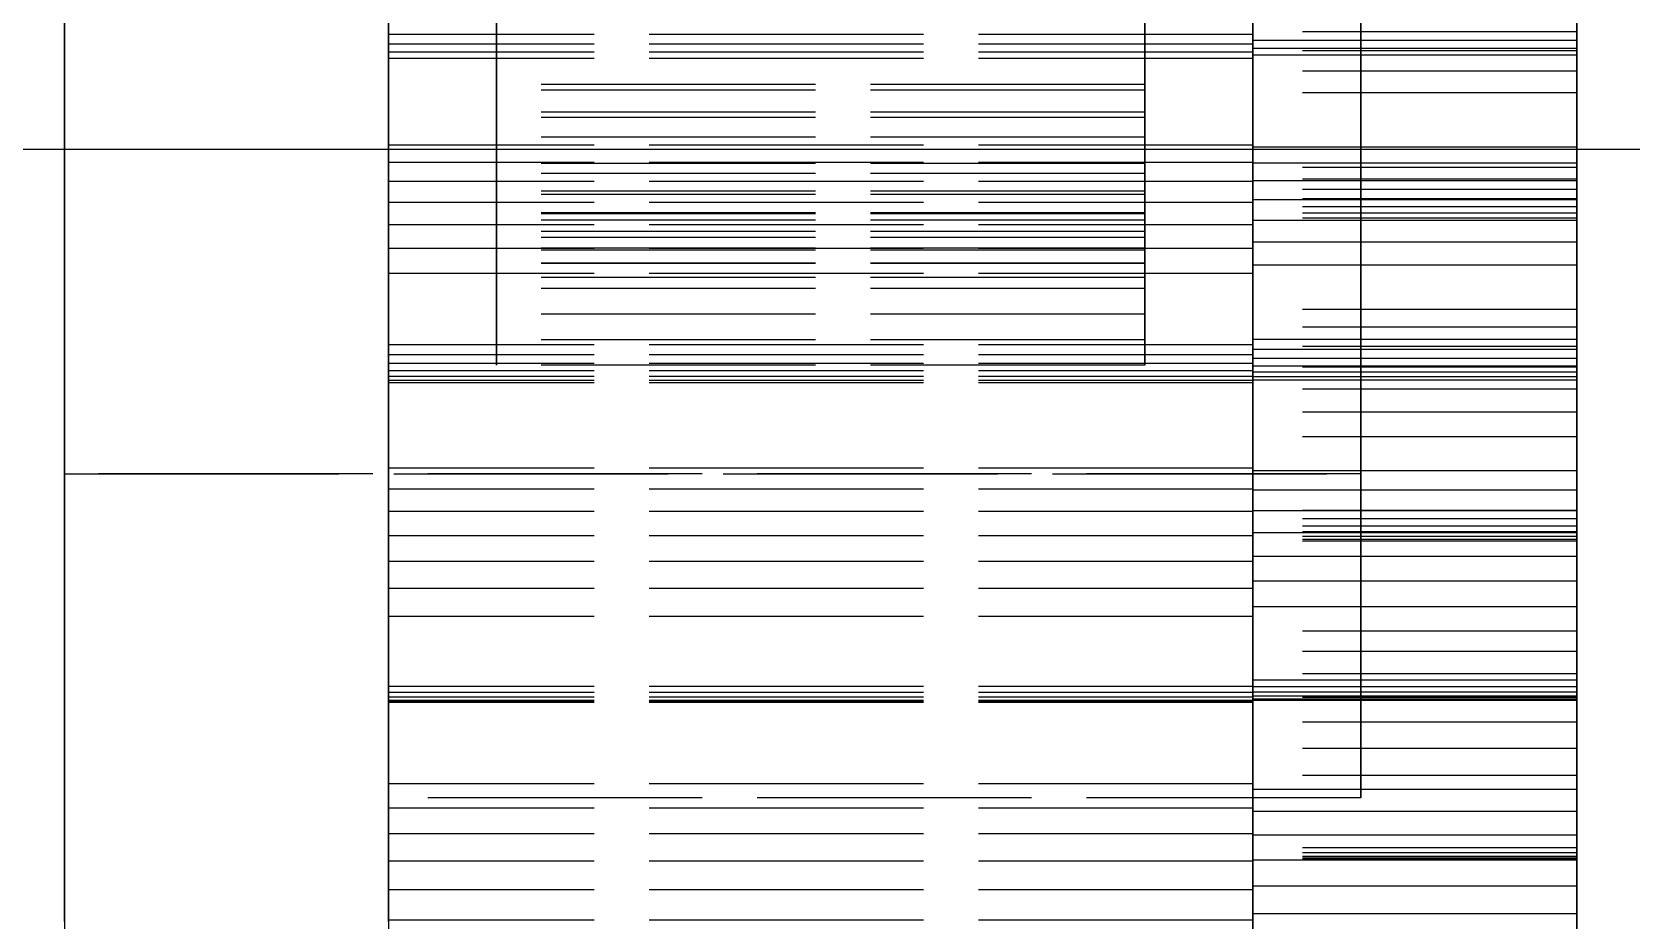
# Model space of a CAD drawing. Header units: millimetres. Extents: x -13 to 234, y -140 to 87.
# Drawn here: x 95.1 to 102.5, y -58.96 to -54.86 of the extents above; entities that cross this region are included whole.
import ezdxf

# ---------------------------------------------------------------- set-up
doc = ezdxf.new("R2010")
doc.units = ezdxf.units.MM
doc.linetypes.add('DASHED', pattern=[1.524, 1.27, -0.254])
doc.layers.add('HIDDEN', color=8, linetype='DASHED')
doc.layers.add('VISIBLE', color=7, linetype='CONTINUOUS')

msp = doc.modelspace()

# ---------------------------------------------------------------- linework, layer by layer
at = {"layer": 'HIDDEN'}
for points in [[(95.25, -48.34643), (95.25, -48.95357), (95.25, -49.56071), (95.25, -50.16786), (95.25, -50.775), (95.25, -51.38214), (95.25, -51.98929), (95.25, -52.59643), (95.25, -53.20357), (95.25, -53.81071), (95.25, -54.41786), (95.25, -55.025), (95.25, -55.63214), (95.25, -56.23929), (95.25, -56.84643), (95.25, -57.45357), (95.25, -58.06071), (95.25, -58.66786), (95.25, -59.275)], [(96.75, -48.34643), (96.75, -48.95357), (96.75, -49.56071), (96.75, -50.16786), (96.75, -50.775), (96.75, -51.38214), (96.75, -51.98929), (96.75, -52.59643), (96.75, -53.20357), (96.75, -53.81071), (96.75, -54.41786), (96.75, -55.025), (96.75, -55.63214), (96.75, -56.23929), (96.75, -56.84643), (96.75, -57.45357), (96.75, -58.06071), (96.75, -58.66786), (96.75, -59.275)], [(96.75, -48.34643), (96.75, -48.95357), (96.75, -49.56071), (96.75, -50.16786), (96.75, -50.775), (96.75, -51.38214), (96.75, -51.98929), (96.75, -52.59643), (96.75, -53.20357), (96.75, -53.81071), (96.75, -54.41786), (96.75, -55.025), (96.75, -55.63214), (96.75, -56.23929), (96.75, -56.84643), (96.75, -57.45357), (96.75, -58.06071), (96.75, -58.66786), (96.75, -59.275)], [(100.75, -48.34643), (100.75, -48.95357), (100.75, -49.56071), (100.75, -50.16786), (100.75, -50.775), (100.75, -51.38214), (100.75, -51.98929), (100.75, -52.59643), (100.75, -53.20357), (100.75, -53.81071), (100.75, -54.41786), (100.75, -55.025), (100.75, -55.63214), (100.75, -56.23929), (100.75, -56.84643), (100.75, -57.45357), (100.75, -58.06071), (100.75, -58.66786), (100.75, -59.275)], [(100.75, -48.70357), (100.75, -49.2631), (100.75, -49.82262), (100.75, -50.38214), (100.75, -50.94167), (100.75, -51.50119), (100.75, -52.06071), (100.75, -52.62024), (100.75, -53.17976), (100.75, -53.73929), (100.75, -54.29881), (100.75, -54.85833), (100.75, -55.41786), (100.75, -55.97738), (100.75, -56.5369), (100.75, -57.09643), (100.75, -57.65595), (100.75, -58.21548), (100.75, -58.775), (100.75, -59.33452)], [(102.25, -48.70357), (102.25, -49.2631), (102.25, -49.82262), (102.25, -50.38214), (102.25, -50.94167), (102.25, -51.50119), (102.25, -52.06071), (102.25, -52.62024), (102.25, -53.17976), (102.25, -53.73929), (102.25, -54.29881), (102.25, -54.85833), (102.25, -55.41786), (102.25, -55.97738), (102.25, -56.5369), (102.25, -57.09643), (102.25, -57.65595), (102.25, -58.21548), (102.25, -58.775), (102.25, -59.33452)], [(100.75, -59.05476), (100.75, -58.775), (100.75, -58.49524), (100.75, -58.21548), (100.75, -57.93571), (100.75, -57.65595), (100.75, -57.37619), (100.75, -57.09643), (100.75, -56.81667), (100.75, -56.5369), (100.75, -56.25714), (100.75, -55.97738), (100.75, -55.69762), (100.75, -55.41786), (100.75, -55.1381), (100.75, -54.85833), (100.75, -54.57857), (100.75, -54.29881), (100.75, -54.01905), (100.75, -53.73929), (100.75, -53.45952), (100.75, -53.17976), (100.75, -52.9)], [(102.25, -59.05476), (102.25, -58.775), (102.25, -58.49524), (102.25, -58.21548), (102.25, -57.93571), (102.25, -57.65595), (102.25, -57.37619), (102.25, -57.09643), (102.25, -56.81667), (102.25, -56.5369), (102.25, -56.25714), (102.25, -55.97738), (102.25, -55.69762), (102.25, -55.41786), (102.25, -55.1381), (102.25, -54.85833), (102.25, -54.57857), (102.25, -54.29881), (102.25, -54.01905), (102.25, -53.73929), (102.25, -53.45952), (102.25, -53.17976), (102.25, -52.9)], [(95.25, -54.74127), (95.25, -54.86825), (95.25, -54.99524), (95.25, -55.12222), (95.25, -55.24921), (95.25, -55.37619), (95.25, -55.50317), (95.25, -55.63016), (95.25, -55.75714), (95.25, -55.88413), (95.25, -56.01111), (95.25, -56.1381), (95.25, -56.26508), (95.25, -56.39206), (95.25, -56.51905), (95.25, -56.64603), (95.25, -56.77302), (95.25, -56.9)], [(95.25, -54.74127), (95.25, -54.86825), (95.25, -54.99524), (95.25, -55.12222), (95.25, -55.24921), (95.25, -55.37619), (95.25, -55.50317), (95.25, -55.63016), (95.25, -55.75714), (95.25, -55.88413), (95.25, -56.01111), (95.25, -56.1381), (95.25, -56.26508), (95.25, -56.39206), (95.25, -56.51905), (95.25, -56.64603), (95.25, -56.77302), (95.25, -56.9)], [(96.75, -54.73333), (96.75, -54.90794), (96.75, -55.08254), (96.75, -55.25714), (96.75, -55.43175), (96.75, -55.60635), (96.75, -55.78095), (96.75, -55.95556), (96.75, -56.13016), (96.75, -56.30476), (96.75, -56.47937), (96.75, -56.65397), (96.75, -56.82857), (96.75, -57.00317), (96.75, -57.17778), (96.75, -57.35238), (96.75, -57.52698), (96.75, -57.70159), (96.75, -57.87619), (96.75, -58.05079), (96.75, -58.2254), (96.75, -58.4)], [(101.25, -54.73333), (101.25, -54.90794), (101.25, -55.08254), (101.25, -55.25714), (101.25, -55.43175), (101.25, -55.60635), (101.25, -55.78095), (101.25, -55.95556), (101.25, -56.13016), (101.25, -56.30476), (101.25, -56.47937), (101.25, -56.65397), (101.25, -56.82857), (101.25, -57.00317), (101.25, -57.17778), (101.25, -57.35238), (101.25, -57.52698), (101.25, -57.70159), (101.25, -57.87619), (101.25, -58.05079), (101.25, -58.2254), (101.25, -58.4)], [(101.25, -54.74127), (101.25, -54.86825), (101.25, -54.99524), (101.25, -55.12222), (101.25, -55.24921), (101.25, -55.37619), (101.25, -55.50317), (101.25, -55.63016), (101.25, -55.75714), (101.25, -55.88413), (101.25, -56.01111), (101.25, -56.1381), (101.25, -56.26508), (101.25, -56.39206), (101.25, -56.51905), (101.25, -56.64603), (101.25, -56.77302), (101.25, -56.9)], [(101.25, -54.74127), (101.25, -54.86825), (101.25, -54.99524), (101.25, -55.12222), (101.25, -55.24921), (101.25, -55.37619), (101.25, -55.50317), (101.25, -55.63016), (101.25, -55.75714), (101.25, -55.88413), (101.25, -56.01111), (101.25, -56.1381), (101.25, -56.26508), (101.25, -56.39206), (101.25, -56.51905), (101.25, -56.64603), (101.25, -56.77302), (101.25, -56.9)], [(95.25, -56.9), (95.25, -56.83651), (95.25, -56.77302), (95.25, -56.70952), (95.25, -56.64603), (95.25, -56.58254), (95.25, -56.51905), (95.25, -56.45556), (95.25, -56.39206), (95.25, -56.32857), (95.25, -56.26508), (95.25, -56.20159), (95.25, -56.1381), (95.25, -56.0746), (95.25, -56.01111), (95.25, -55.94762), (95.25, -55.88413), (95.25, -55.82063), (95.25, -55.75714), (95.25, -55.69365), (95.25, -55.63016), (95.25, -55.56667), (95.25, -55.50317), (95.25, -55.43968), (95.25, -55.37619), (95.25, -55.3127), (95.25, -55.24921), (95.25, -55.18571), (95.25, -55.12222), (95.25, -55.05873), (95.25, -54.99524), (95.25, -54.93175), (95.25, -54.86825), (95.25, -54.80476)], [(95.25, -56.9), (95.25, -56.83651), (95.25, -56.77302), (95.25, -56.70952), (95.25, -56.64603), (95.25, -56.58254), (95.25, -56.51905), (95.25, -56.45556), (95.25, -56.39206), (95.25, -56.32857), (95.25, -56.26508), (95.25, -56.20159), (95.25, -56.1381), (95.25, -56.0746), (95.25, -56.01111), (95.25, -55.94762), (95.25, -55.88413), (95.25, -55.82063), (95.25, -55.75714), (95.25, -55.69365), (95.25, -55.63016), (95.25, -55.56667), (95.25, -55.50317), (95.25, -55.43968), (95.25, -55.37619), (95.25, -55.3127), (95.25, -55.24921), (95.25, -55.18571), (95.25, -55.12222), (95.25, -55.05873), (95.25, -54.99524), (95.25, -54.93175), (95.25, -54.86825), (95.25, -54.80476)], [(96.75, -54.81656), (96.75, -54.86827)], [(96.75, -54.86827), (96.75, -54.81656)], [(96.75, -58.4), (96.75, -58.3127), (96.75, -58.2254), (96.75, -58.1381), (96.75, -58.05079), (96.75, -57.96349), (96.75, -57.87619), (96.75, -57.78889), (96.75, -57.70159), (96.75, -57.61429), (96.75, -57.52698), (96.75, -57.43968), (96.75, -57.35238), (96.75, -57.26508), (96.75, -57.17778), (96.75, -57.09048), (96.75, -57.00317), (96.75, -56.91587), (96.75, -56.82857), (96.75, -56.74127), (96.75, -56.65397), (96.75, -56.56667), (96.75, -56.47937), (96.75, -56.39206), (96.75, -56.30476), (96.75, -56.21746), (96.75, -56.13016), (96.75, -56.04286), (96.75, -55.95556), (96.75, -55.86825), (96.75, -55.78095), (96.75, -55.69365), (96.75, -55.60635), (96.75, -55.51905), (96.75, -55.43175), (96.75, -55.34444), (96.75, -55.25714), (96.75, -55.16984), (96.75, -55.08254), (96.75, -54.99524), (96.75, -54.90794), (96.75, -54.82063)], [(97.25, -55.1252), (97.25, -54.77467)], [(97.25, -54.77467), (97.25, -55.1252)], [(100.25, -55.1252), (100.25, -54.77467)], [(100.25, -54.77467), (100.25, -55.1252)], [(100.75, -54.81656), (100.75, -54.86827)], [(100.75, -54.86827), (100.75, -54.81656)], [(101.25, -56.9), (101.25, -56.83651), (101.25, -56.77302), (101.25, -56.70952), (101.25, -56.64603), (101.25, -56.58254), (101.25, -56.51905), (101.25, -56.45556), (101.25, -56.39206), (101.25, -56.32857), (101.25, -56.26508), (101.25, -56.20159), (101.25, -56.1381), (101.25, -56.0746), (101.25, -56.01111), (101.25, -55.94762), (101.25, -55.88413), (101.25, -55.82063), (101.25, -55.75714), (101.25, -55.69365), (101.25, -55.63016), (101.25, -55.56667), (101.25, -55.50317), (101.25, -55.43968), (101.25, -55.37619), (101.25, -55.3127), (101.25, -55.24921), (101.25, -55.18571), (101.25, -55.12222), (101.25, -55.05873), (101.25, -54.99524), (101.25, -54.93175), (101.25, -54.86825), (101.25, -54.80476)], [(101.25, -56.9), (101.25, -56.83651), (101.25, -56.77302), (101.25, -56.70952), (101.25, -56.64603), (101.25, -56.58254), (101.25, -56.51905), (101.25, -56.45556), (101.25, -56.39206), (101.25, -56.32857), (101.25, -56.26508), (101.25, -56.20159), (101.25, -56.1381), (101.25, -56.0746), (101.25, -56.01111), (101.25, -55.94762), (101.25, -55.88413), (101.25, -55.82063), (101.25, -55.75714), (101.25, -55.69365), (101.25, -55.63016), (101.25, -55.56667), (101.25, -55.50317), (101.25, -55.43968), (101.25, -55.37619), (101.25, -55.3127), (101.25, -55.24921), (101.25, -55.18571), (101.25, -55.12222), (101.25, -55.05873), (101.25, -54.99524), (101.25, -54.93175), (101.25, -54.86825), (101.25, -54.80476)], [(101.25, -58.4), (101.25, -58.3127), (101.25, -58.2254), (101.25, -58.1381), (101.25, -58.05079), (101.25, -57.96349), (101.25, -57.87619), (101.25, -57.78889), (101.25, -57.70159), (101.25, -57.61429), (101.25, -57.52698), (101.25, -57.43968), (101.25, -57.35238), (101.25, -57.26508), (101.25, -57.17778), (101.25, -57.09048), (101.25, -57.00317), (101.25, -56.91587), (101.25, -56.82857), (101.25, -56.74127), (101.25, -56.65397), (101.25, -56.56667), (101.25, -56.47937), (101.25, -56.39206), (101.25, -56.30476), (101.25, -56.21746), (101.25, -56.13016), (101.25, -56.04286), (101.25, -55.95556), (101.25, -55.86825), (101.25, -55.78095), (101.25, -55.69365), (101.25, -55.60635), (101.25, -55.51905), (101.25, -55.43175), (101.25, -55.34444), (101.25, -55.25714), (101.25, -55.16984), (101.25, -55.08254), (101.25, -54.99524), (101.25, -54.90794), (101.25, -54.82063)], [(95.25, -54.84444), (95.25, -54.92381), (95.25, -55.00317), (95.25, -55.08254), (95.25, -55.1619), (95.25, -55.24127), (95.25, -55.32063), (95.25, -55.4)], [(95.25, -55.4), (95.25, -55.36032), (95.25, -55.32063), (95.25, -55.28095), (95.25, -55.24127), (95.25, -55.20159), (95.25, -55.1619), (95.25, -55.12222), (95.25, -55.08254), (95.25, -55.04286), (95.25, -55.00317), (95.25, -54.96349), (95.25, -54.92381), (95.25, -54.88413), (95.25, -54.84444)], [(96.75, -54.86827), (96.75, -54.91294)], [(96.75, -54.91294), (96.75, -54.86827)], [(100.75, -54.86827), (96.75, -54.86827)], [(100.75, -54.86827), (96.75, -54.86827)], [(100.75, -54.96341), (100.75, -54.94613), (100.75, -54.92884), (100.75, -54.91155), (100.75, -54.89426), (100.75, -54.87698), (100.75, -54.85969), (100.75, -54.8424)], [(100.75, -54.85657), (100.75, -54.94431)], [(102.25, -54.85657), (100.75, -54.85657)], [(100.75, -54.86827), (100.75, -54.91294)], [(100.75, -54.91294), (100.75, -54.86827)], [(101.25, -54.84444), (101.25, -54.92381), (101.25, -55.00317), (101.25, -55.08254), (101.25, -55.1619), (101.25, -55.24127), (101.25, -55.32063), (101.25, -55.4)], [(101.25, -55.4), (101.25, -55.36032), (101.25, -55.32063), (101.25, -55.28095), (101.25, -55.24127), (101.25, -55.20159), (101.25, -55.1619), (101.25, -55.12222), (101.25, -55.08254), (101.25, -55.04286), (101.25, -55.00317), (101.25, -54.96349), (101.25, -54.92381), (101.25, -54.88413), (101.25, -54.84444)], [(102.25, -54.85657), (102.25, -54.94431)], [(96.75, -54.91294), (96.75, -54.95009)], [(96.75, -54.95009), (96.75, -54.91294)], [(100.75, -54.91294), (96.75, -54.91294)], [(100.75, -54.91294), (96.75, -54.91294)], [(96.75, -54.95009), (96.75, -54.97899)], [(96.75, -54.97899), (96.75, -54.95009)], [(100.75, -54.95009), (96.75, -54.95009)], [(100.75, -54.95009), (96.75, -54.95009)], [(96.75, -54.97899), (96.75, -55.37982)], [(96.75, -55.37982), (96.75, -54.97899)], [(100.75, -54.97899), (96.75, -54.97899)], [(100.75, -54.97899), (96.75, -54.97899)], [(100.75, -54.91294), (100.75, -54.95009)], [(100.75, -54.95009), (100.75, -54.91294)], [(100.75, -54.94431), (100.75, -55.03798)], [(102.25, -54.94431), (100.75, -54.94431)], [(100.75, -54.95009), (100.75, -54.97899)], [(100.75, -54.97899), (100.75, -54.95009)], [(100.75, -55.38875), (100.75, -54.96341)], [(100.75, -54.97899), (100.75, -55.37982)], [(100.75, -55.37982), (100.75, -54.97899)], [(102.25, -54.94431), (102.25, -55.03798)], [(100.75, -55.03798), (100.75, -55.13729)], [(102.25, -55.03798), (100.75, -55.03798)], [(102.25, -55.03798), (102.25, -55.13729)], [(97.25, -55.10014), (97.25, -55.51152)], [(97.25, -55.25259), (97.25, -55.10014)], [(97.25, -55.10014), (97.25, -55.25259)], [(97.25, -55.51152), (97.25, -55.10014)], [(100.25, -55.10014), (97.25, -55.10014)], [(100.25, -55.10014), (97.25, -55.10014)], [(97.25, -55.22818), (97.25, -55.1252)], [(97.25, -55.1252), (97.25, -55.22818)], [(100.25, -55.1252), (97.25, -55.1252)], [(100.25, -55.1252), (97.25, -55.1252)], [(100.25, -55.10014), (100.25, -55.51152)], [(100.25, -55.25259), (100.25, -55.10014)], [(100.25, -55.10014), (100.25, -55.25259)], [(100.25, -55.51152), (100.25, -55.10014)], [(100.25, -55.22818), (100.25, -55.1252)], [(100.25, -55.1252), (100.25, -55.22818)], [(100.75, -55.13729), (100.75, -55.48276)], [(102.25, -55.13729), (100.75, -55.13729)], [(102.25, -55.13729), (102.25, -55.48276)], [(97.25, -55.34273), (97.25, -55.22818)], [(97.25, -55.22818), (97.25, -55.34273)], [(100.25, -55.22818), (97.25, -55.22818)], [(100.25, -55.22818), (97.25, -55.22818)], [(97.25, -55.69248), (97.25, -55.25259)], [(97.25, -55.25259), (97.25, -55.69248)], [(100.25, -55.25259), (97.25, -55.25259)], [(100.25, -55.25259), (97.25, -55.25259)], [(100.25, -55.34273), (100.25, -55.22818)], [(100.25, -55.22818), (100.25, -55.34273)], [(100.25, -55.69248), (100.25, -55.25259)], [(100.25, -55.25259), (100.25, -55.69248)], [(97.25, -55.46506), (97.25, -55.34273)], [(97.25, -55.34273), (97.25, -55.46506)], [(100.25, -55.34273), (97.25, -55.34273)], [(100.25, -55.34273), (97.25, -55.34273)], [(100.25, -55.46506), (100.25, -55.34273)], [(100.25, -55.34273), (100.25, -55.46506)], [(102.25, -55.4), (95.25, -55.4)], [(101.25, -55.4), (95.25, -55.4)], [(96.75, -55.37982), (96.75, -55.46033)], [(96.75, -55.46033), (96.75, -55.37982)], [(100.75, -55.37982), (96.75, -55.37982)], [(100.75, -55.37982), (96.75, -55.37982)], [(100.75, -55.37982), (100.75, -55.46033)], [(100.75, -55.46033), (100.75, -55.37982)], [(100.75, -56.46751), (100.75, -56.45038), (100.75, -56.43326), (100.75, -56.41614), (100.75, -56.39901), (100.75, -56.38189), (100.75, -56.36477), (100.75, -56.34764), (100.75, -56.33052), (100.75, -56.3134), (100.75, -56.29627), (100.75, -56.27915), (100.75, -56.26203), (100.75, -56.2449), (100.75, -56.22778), (100.75, -56.21066), (100.75, -56.19353), (100.75, -56.17641), (100.75, -56.15929), (100.75, -56.14217), (100.75, -56.12504), (100.75, -56.10792), (100.75, -56.0908), (100.75, -56.07367), (100.75, -56.05655), (100.75, -56.03943), (100.75, -56.0223), (100.75, -56.00518), (100.75, -55.98806), (100.75, -55.97093), (100.75, -55.95381), (100.75, -55.93669), (100.75, -55.91956), (100.75, -55.90244), (100.75, -55.88532), (100.75, -55.8682), (100.75, -55.85107), (100.75, -55.83395), (100.75, -55.81683), (100.75, -55.7997), (100.75, -55.78258), (100.75, -55.76546), (100.75, -55.74833), (100.75, -55.73121), (100.75, -55.71409), (100.75, -55.69696), (100.75, -55.67984), (100.75, -55.66272), (100.75, -55.64559), (100.75, -55.62847), (100.75, -55.61135), (100.75, -55.59422), (100.75, -55.5771), (100.75, -55.55998), (100.75, -55.54286), (100.75, -55.52573), (100.75, -55.50861), (100.75, -55.49149), (100.75, -55.47436), (100.75, -55.45724), (100.75, -55.44012), (100.75, -55.42299), (100.75, -55.40587), (100.75, -55.38875)], [(96.75, -55.46033), (96.75, -55.54899)], [(96.75, -55.54899), (96.75, -55.46033)], [(100.75, -55.46033), (96.75, -55.46033)], [(100.75, -55.46033), (96.75, -55.46033)], [(97.25, -55.59369), (97.25, -55.46506)], [(97.25, -55.46506), (97.25, -55.59369)], [(100.25, -55.46506), (97.25, -55.46506)], [(100.25, -55.46506), (97.25, -55.46506)], [(100.25, -55.59369), (100.25, -55.46506)], [(100.25, -55.46506), (100.25, -55.59369)], [(100.75, -55.46033), (100.75, -55.54899)], [(100.75, -55.54899), (100.75, -55.46033)], [(100.75, -55.48276), (100.75, -55.53725)], [(102.25, -55.48276), (100.75, -55.48276)], [(102.25, -55.48276), (102.25, -55.53725)], [(96.75, -55.54899), (96.75, -55.64507)], [(96.75, -55.64507), (96.75, -55.54899)], [(100.75, -55.54899), (96.75, -55.54899)], [(100.75, -55.54899), (96.75, -55.54899)], [(97.25, -55.51152), (97.25, -55.60831)], [(97.25, -55.60831), (97.25, -55.51152)], [(100.25, -55.51152), (97.25, -55.51152)], [(100.25, -55.51152), (97.25, -55.51152)], [(100.25, -55.51152), (100.25, -55.60831)], [(100.25, -55.60831), (100.25, -55.51152)], [(100.75, -55.53725), (100.75, -55.58603)], [(102.25, -55.53725), (100.75, -55.53725)], [(100.75, -55.54899), (100.75, -55.64507)], [(100.75, -55.64507), (100.75, -55.54899)], [(102.25, -55.53725), (102.25, -55.58603)], [(96.75, -55.64507), (96.75, -55.74806)], [(96.75, -55.74806), (96.75, -55.64507)], [(100.75, -55.64507), (96.75, -55.64507)], [(100.75, -55.64507), (96.75, -55.64507)], [(97.25, -55.72763), (97.25, -55.59369)], [(97.25, -55.59369), (97.25, -55.72763)], [(100.25, -55.59369), (97.25, -55.59369)], [(100.25, -55.59369), (97.25, -55.59369)], [(97.25, -55.60831), (97.25, -55.69732)], [(97.25, -55.69732), (97.25, -55.60831)], [(100.25, -55.60831), (97.25, -55.60831)], [(100.25, -55.60831), (97.25, -55.60831)], [(100.25, -55.72763), (100.25, -55.59369)], [(100.25, -55.59369), (100.25, -55.72763)], [(100.25, -55.60831), (100.25, -55.69732)], [(100.25, -55.69732), (100.25, -55.60831)], [(100.75, -55.58603), (100.75, -55.62886)], [(102.25, -55.58603), (100.75, -55.58603)], [(100.75, -55.62886), (100.75, -55.6654)], [(102.25, -55.62886), (100.75, -55.62886)], [(100.75, -55.64507), (100.75, -55.74806)], [(100.75, -55.74806), (100.75, -55.64507)], [(102.25, -55.58603), (102.25, -55.62886)], [(102.25, -55.62886), (102.25, -55.6654)], [(97.25, -55.80782), (97.25, -55.69248)], [(97.25, -55.69248), (97.25, -55.80782)], [(100.25, -55.69248), (97.25, -55.69248)], [(100.25, -55.69248), (97.25, -55.69248)], [(97.25, -55.69732), (97.25, -55.78014)], [(97.25, -55.78014), (97.25, -55.69732)], [(100.25, -55.69732), (97.25, -55.69732)], [(100.25, -55.69732), (97.25, -55.69732)], [(100.25, -55.80782), (100.25, -55.69248)], [(100.25, -55.69248), (100.25, -55.80782)], [(100.25, -55.69732), (100.25, -55.78014)], [(100.25, -55.78014), (100.25, -55.69732)], [(100.75, -55.6654), (100.75, -55.69521)], [(102.25, -55.6654), (100.75, -55.6654)], [(100.75, -55.69521), (100.75, -55.71769)], [(102.25, -55.69521), (100.75, -55.69521)], [(100.75, -55.71769), (100.75, -56.14066)], [(102.25, -55.71769), (100.75, -55.71769)], [(102.25, -55.6654), (102.25, -55.69521)], [(102.25, -55.69521), (102.25, -55.71769)], [(102.25, -55.71769), (102.25, -56.14066)], [(96.75, -55.74806), (96.75, -55.85757)], [(96.75, -55.85757), (96.75, -55.74806)], [(100.75, -55.74806), (96.75, -55.74806)], [(100.75, -55.74806), (96.75, -55.74806)], [(97.25, -55.86611), (97.25, -55.72763)], [(97.25, -55.72763), (97.25, -55.86611)], [(100.25, -55.72763), (97.25, -55.72763)], [(100.25, -55.72763), (97.25, -55.72763)], [(97.25, -55.78014), (97.25, -55.85698)], [(97.25, -55.85698), (97.25, -55.78014)], [(100.25, -55.78014), (97.25, -55.78014)], [(100.25, -55.78014), (97.25, -55.78014)], [(100.25, -55.86611), (100.25, -55.72763)], [(100.25, -55.72763), (100.25, -55.86611)], [(100.25, -55.78014), (100.25, -55.85698)], [(100.25, -55.85698), (100.25, -55.78014)], [(100.75, -55.74806), (100.75, -55.85757)], [(100.75, -55.85757), (100.75, -55.74806)], [(96.75, -55.85757), (96.75, -55.97331)], [(96.75, -55.97331), (96.75, -55.85757)], [(100.75, -55.85757), (96.75, -55.85757)], [(100.75, -55.85757), (96.75, -55.85757)], [(97.25, -55.92534), (97.25, -55.80782)], [(97.25, -55.80782), (97.25, -55.92534)], [(100.25, -55.80782), (97.25, -55.80782)], [(100.25, -55.80782), (97.25, -55.80782)], [(97.25, -55.85698), (97.25, -55.92773)], [(97.25, -55.92773), (97.25, -55.85698)], [(100.25, -55.85698), (97.25, -55.85698)], [(100.25, -55.85698), (97.25, -55.85698)], [(97.25, -55.99214), (97.25, -55.86611)], [(97.25, -55.86611), (97.25, -55.99214)], [(100.25, -55.86611), (97.25, -55.86611)], [(100.25, -55.86611), (97.25, -55.86611)], [(100.25, -55.92534), (100.25, -55.80782)], [(100.25, -55.80782), (100.25, -55.92534)], [(100.25, -55.85698), (100.25, -55.92773)], [(100.25, -55.92773), (100.25, -55.85698)], [(100.25, -55.99214), (100.25, -55.86611)], [(100.25, -55.86611), (100.25, -55.99214)], [(100.75, -55.85757), (100.75, -55.97331)], [(100.75, -55.97331), (100.75, -55.85757)], [(97.25, -56.04379), (97.25, -55.92534)], [(97.25, -55.92534), (97.25, -56.04379)], [(100.25, -55.92534), (97.25, -55.92534)], [(100.25, -55.92534), (97.25, -55.92534)], [(97.25, -55.92773), (97.25, -55.99214)], [(97.25, -55.99214), (97.25, -55.92773)], [(100.25, -55.92773), (97.25, -55.92773)], [(100.25, -55.92773), (97.25, -55.92773)], [(100.25, -56.04379), (100.25, -55.92534)], [(100.25, -55.92534), (100.25, -56.04379)], [(100.25, -55.92773), (100.25, -55.99214)], [(100.25, -55.99214), (100.25, -55.92773)], [(96.75, -55.97331), (96.75, -56.30357)], [(96.75, -56.30357), (96.75, -55.97331)], [(100.75, -55.97331), (96.75, -55.97331)], [(100.75, -55.97331), (96.75, -55.97331)], [(100.25, -55.99214), (97.25, -55.99214)], [(100.25, -55.99214), (97.25, -55.99214)], [(100.75, -55.97331), (100.75, -56.30357)], [(100.75, -56.30357), (100.75, -55.97331)], [(97.25, -56.16242), (97.25, -56.04379)], [(97.25, -56.04379), (97.25, -56.16242)], [(100.25, -56.04379), (97.25, -56.04379)], [(100.25, -56.04379), (97.25, -56.04379)], [(100.25, -56.16242), (100.25, -56.04379)], [(100.25, -56.04379), (100.25, -56.16242)], [(97.25, -56.2806), (97.25, -56.16242)], [(97.25, -56.16242), (97.25, -56.2806)], [(100.25, -56.16242), (97.25, -56.16242)], [(100.25, -56.16242), (97.25, -56.16242)], [(100.25, -56.2806), (100.25, -56.16242)], [(100.25, -56.16242), (100.25, -56.2806)], [(100.75, -56.14066), (100.75, -56.22232)], [(102.25, -56.14066), (100.75, -56.14066)], [(102.25, -56.14066), (102.25, -56.22232)], [(100.75, -56.22232), (100.75, -56.31125)], [(102.25, -56.22232), (100.75, -56.22232)], [(102.25, -56.22232), (102.25, -56.31125)], [(96.75, -56.30357), (96.75, -56.35003)], [(96.75, -56.35003), (96.75, -56.30357)], [(100.75, -56.30357), (96.75, -56.30357)], [(100.75, -56.30357), (96.75, -56.30357)], [(97.25, -56.39773), (97.25, -56.2806)], [(97.25, -56.2806), (97.25, -56.39773)], [(100.25, -56.2806), (97.25, -56.2806)], [(100.25, -56.2806), (97.25, -56.2806)], [(100.25, -56.39773), (100.25, -56.2806)], [(100.25, -56.2806), (100.25, -56.39773)], [(100.75, -56.30357), (100.75, -56.35003)], [(100.75, -56.35003), (100.75, -56.30357)], [(100.75, -56.31125), (100.75, -56.40681)], [(102.25, -56.31125), (100.75, -56.31125)], [(102.25, -56.31125), (102.25, -56.40681)], [(96.75, -56.35003), (96.75, -56.39016)], [(96.75, -56.39016), (96.75, -56.35003)], [(100.75, -56.35003), (96.75, -56.35003)], [(100.75, -56.35003), (96.75, -56.35003)], [(100.75, -56.35003), (100.75, -56.39016)], [(100.75, -56.39016), (100.75, -56.35003)], [(96.75, -56.39016), (96.75, -56.42369)], [(96.75, -56.42369), (96.75, -56.39016)], [(100.75, -56.39016), (96.75, -56.39016)], [(100.75, -56.39016), (96.75, -56.39016)], [(96.75, -56.42369), (96.75, -56.45027)], [(96.75, -56.45027), (96.75, -56.42369)], [(100.75, -56.42369), (96.75, -56.42369)], [(100.75, -56.42369), (96.75, -56.42369)], [(96.75, -56.45027), (96.75, -56.46941)], [(96.75, -56.46941), (96.75, -56.45027)], [(100.75, -56.45027), (96.75, -56.45027)], [(100.75, -56.45027), (96.75, -56.45027)], [(100.25, -56.39773), (97.25, -56.39773)], [(100.25, -56.39773), (97.25, -56.39773)], [(100.75, -56.39016), (100.75, -56.42369)], [(100.75, -56.42369), (100.75, -56.39016)], [(100.75, -56.40681), (100.75, -56.50855)], [(102.25, -56.40681), (100.75, -56.40681)], [(100.75, -56.42369), (100.75, -56.45027)], [(100.75, -56.45027), (100.75, -56.42369)], [(100.75, -56.45027), (100.75, -56.46941)], [(100.75, -56.46941), (100.75, -56.45027)], [(102.25, -56.40681), (102.25, -56.50855)], [(96.75, -56.46941), (96.75, -56.48042)], [(96.75, -56.48042), (96.75, -56.46941)], [(100.75, -56.46941), (96.75, -56.46941)], [(100.75, -56.46941), (96.75, -56.46941)], [(96.75, -56.48042), (96.75, -56.87438)], [(96.75, -56.87438), (96.75, -56.48042)], [(100.75, -56.48042), (96.75, -56.48042)], [(100.75, -56.48042), (96.75, -56.48042)], [(100.75, -56.88744), (100.75, -56.46751)], [(100.75, -56.46941), (100.75, -56.48042)], [(100.75, -56.48042), (100.75, -56.46941)], [(100.75, -56.48042), (100.75, -56.87438)], [(100.75, -56.87438), (100.75, -56.48042)], [(100.75, -56.50855), (100.75, -56.61611)], [(102.25, -56.50855), (100.75, -56.50855)], [(102.25, -56.50855), (102.25, -56.61611)], [(100.75, -56.61611), (100.75, -56.72924)], [(102.25, -56.61611), (100.75, -56.61611)], [(102.25, -56.61611), (102.25, -56.72924)], [(100.75, -56.72924), (100.75, -57.07033)], [(102.25, -56.72924), (100.75, -56.72924)], [(102.25, -56.72924), (102.25, -57.07033)], [(95.25, -56.9), (101.25, -56.9)], [(101.25, -56.9), (95.25, -56.9)], [(96.75, -56.87438), (96.75, -56.97091)], [(96.75, -56.97091), (96.75, -56.87438)], [(100.75, -56.87438), (96.75, -56.87438)], [(100.75, -56.87438), (96.75, -56.87438)], [(100.75, -56.87438), (100.75, -56.97091)], [(100.75, -56.97091), (100.75, -56.87438)], [(100.75, -57.94968), (100.75, -57.93282), (100.75, -57.91596), (100.75, -57.8991), (100.75, -57.88224), (100.75, -57.86538), (100.75, -57.84852), (100.75, -57.83166), (100.75, -57.81479), (100.75, -57.79793), (100.75, -57.78107), (100.75, -57.76421), (100.75, -57.74735), (100.75, -57.73049), (100.75, -57.71363), (100.75, -57.69677), (100.75, -57.67991), (100.75, -57.66305), (100.75, -57.64619), (100.75, -57.62932), (100.75, -57.61246), (100.75, -57.5956), (100.75, -57.57874), (100.75, -57.56188), (100.75, -57.54502), (100.75, -57.52816), (100.75, -57.5113), (100.75, -57.49444), (100.75, -57.47758), (100.75, -57.46072), (100.75, -57.44385), (100.75, -57.42699), (100.75, -57.41013), (100.75, -57.39327), (100.75, -57.37641), (100.75, -57.35955), (100.75, -57.34269), (100.75, -57.32583), (100.75, -57.30897), (100.75, -57.29211), (100.75, -57.27525), (100.75, -57.25838), (100.75, -57.24152), (100.75, -57.22466), (100.75, -57.2078), (100.75, -57.19094), (100.75, -57.17408), (100.75, -57.15722), (100.75, -57.14036), (100.75, -57.1235), (100.75, -57.10664), (100.75, -57.08978), (100.75, -57.07291), (100.75, -57.05605), (100.75, -57.03919), (100.75, -57.02233), (100.75, -57.00547), (100.75, -56.98861), (100.75, -56.97175), (100.75, -56.95489), (100.75, -56.93803), (100.75, -56.92117), (100.75, -56.9043), (100.75, -56.88744)], [(96.75, -56.97091), (96.75, -57.07541)], [(96.75, -57.07541), (96.75, -56.97091)], [(100.75, -56.97091), (96.75, -56.97091)], [(100.75, -56.97091), (96.75, -56.97091)], [(100.75, -56.97091), (100.75, -57.07541)], [(100.75, -57.07541), (100.75, -56.97091)], [(96.75, -57.07541), (96.75, -57.18718)], [(96.75, -57.18718), (96.75, -57.07541)], [(100.75, -57.07541), (96.75, -57.07541)], [(100.75, -57.07541), (96.75, -57.07541)], [(100.75, -57.07033), (100.75, -57.10905)], [(102.25, -57.07033), (100.75, -57.07033)], [(100.75, -57.07541), (100.75, -57.18718)], [(100.75, -57.18718), (100.75, -57.07541)], [(100.75, -57.10905), (100.75, -57.14213)], [(102.25, -57.10905), (100.75, -57.10905)], [(102.25, -57.07033), (102.25, -57.10905)], [(102.25, -57.10905), (102.25, -57.14213)], [(96.75, -57.18718), (96.75, -57.3057)], [(96.75, -57.3057), (96.75, -57.18718)], [(100.75, -57.18718), (96.75, -57.18718)], [(100.75, -57.18718), (96.75, -57.18718)], [(100.75, -57.14213), (100.75, -57.16931)], [(102.25, -57.14213), (100.75, -57.14213)], [(100.75, -57.16931), (100.75, -57.19028)], [(102.25, -57.16931), (100.75, -57.16931)], [(100.75, -57.18718), (100.75, -57.3057)], [(100.75, -57.3057), (100.75, -57.18718)], [(100.75, -57.19028), (100.75, -57.2046)], [(102.25, -57.19028), (100.75, -57.19028)], [(102.25, -57.14213), (102.25, -57.16931)], [(102.25, -57.16931), (102.25, -57.19028)], [(102.25, -57.19028), (102.25, -57.2046)], [(100.75, -57.2046), (100.75, -57.21168)], [(102.25, -57.2046), (100.75, -57.2046)], [(100.75, -57.21168), (100.75, -57.62793)], [(102.25, -57.21168), (100.75, -57.21168)], [(102.25, -57.2046), (102.25, -57.21168)], [(102.25, -57.21168), (102.25, -57.62793)], [(96.75, -57.3057), (96.75, -57.43058)], [(96.75, -57.43058), (96.75, -57.3057)], [(100.75, -57.3057), (96.75, -57.3057)], [(100.75, -57.3057), (96.75, -57.3057)], [(100.75, -57.3057), (100.75, -57.43058)], [(100.75, -57.43058), (100.75, -57.3057)], [(96.75, -57.43058), (96.75, -57.56151)], [(96.75, -57.56151), (96.75, -57.43058)], [(100.75, -57.43058), (96.75, -57.43058)], [(100.75, -57.43058), (96.75, -57.43058)], [(100.75, -57.43058), (100.75, -57.56151)], [(100.75, -57.56151), (100.75, -57.43058)], [(96.75, -57.56151), (96.75, -57.88467)], [(96.75, -57.88467), (96.75, -57.56151)], [(100.75, -57.56151), (96.75, -57.56151)], [(100.75, -57.56151), (96.75, -57.56151)], [(100.75, -57.56151), (100.75, -57.88467)], [(100.75, -57.88467), (100.75, -57.56151)], [(100.75, -57.62793), (100.75, -57.72333)], [(102.25, -57.62793), (100.75, -57.62793)], [(102.25, -57.62793), (102.25, -57.72333)], [(100.75, -57.72333), (100.75, -57.82586)], [(102.25, -57.72333), (100.75, -57.72333)], [(102.25, -57.72333), (102.25, -57.82586)], [(100.75, -57.82586), (100.75, -57.93489)], [(102.25, -57.82586), (100.75, -57.82586)], [(102.25, -57.82586), (102.25, -57.93489)], [(96.75, -57.88467), (96.75, -57.91244)], [(96.75, -57.91244), (96.75, -57.88467)], [(100.75, -57.88467), (96.75, -57.88467)], [(100.75, -57.88467), (96.75, -57.88467)], [(96.75, -57.91244), (96.75, -57.93398)], [(96.75, -57.93398), (96.75, -57.91244)], [(100.75, -57.91244), (96.75, -57.91244)], [(100.75, -57.91244), (96.75, -57.91244)], [(96.75, -57.93398), (96.75, -57.94905)], [(96.75, -57.94905), (96.75, -57.93398)], [(100.75, -57.93398), (96.75, -57.93398)], [(100.75, -57.93398), (96.75, -57.93398)], [(100.75, -57.88467), (100.75, -57.91244)], [(100.75, -57.91244), (100.75, -57.88467)], [(100.75, -57.91244), (100.75, -57.93398)], [(100.75, -57.93398), (100.75, -57.91244)], [(100.75, -57.93398), (100.75, -57.94905)], [(100.75, -57.94905), (100.75, -57.93398)], [(100.75, -57.93489), (100.75, -58.04997)], [(102.25, -57.93489), (100.75, -57.93489)], [(102.25, -57.93489), (102.25, -58.04997)], [(96.75, -57.94905), (96.75, -57.9573)], [(96.75, -57.9573), (96.75, -57.94905)], [(100.75, -57.94905), (96.75, -57.94905)], [(100.75, -57.94905), (96.75, -57.94905)], [(96.75, -57.95827), (96.75, -57.9513)], [(96.75, -57.9513), (96.75, -58.33503)], [(96.75, -58.33503), (96.75, -57.9513)], [(96.75, -57.9513), (96.75, -57.95827)], [(100.75, -57.9513), (96.75, -57.9513)], [(100.75, -57.9513), (96.75, -57.9513)], [(96.75, -57.9573), (96.75, -57.95827)], [(96.75, -57.95827), (96.75, -57.9573)], [(100.75, -57.9573), (96.75, -57.9573)], [(100.75, -57.9573), (96.75, -57.9573)], [(100.75, -57.95827), (96.75, -57.95827)], [(100.75, -57.95827), (96.75, -57.95827)], [(100.75, -57.94904), (100.75, -57.94968)], [(100.75, -58.36093), (100.75, -57.94904)], [(102.25, -57.94904), (100.75, -57.94904)], [(100.75, -57.94905), (100.75, -57.9573)], [(100.75, -57.9573), (100.75, -57.94905)], [(100.75, -57.95827), (100.75, -57.9513)], [(100.75, -57.9513), (100.75, -58.33503)], [(100.75, -58.33503), (100.75, -57.9513)], [(100.75, -57.9513), (100.75, -57.95827)], [(100.75, -57.9573), (100.75, -57.95827)], [(100.75, -57.95827), (100.75, -57.9573)], [(102.25, -57.94904), (102.25, -57.94968)], [(102.25, -57.94968), (102.25, -57.94904)], [(100.75, -58.04997), (100.75, -58.17075)], [(102.25, -58.04997), (100.75, -58.04997)], [(102.25, -58.04997), (102.25, -58.17075)], [(100.75, -58.17075), (100.75, -58.29697)], [(102.25, -58.17075), (100.75, -58.17075)], [(102.25, -58.17075), (102.25, -58.29697)], [(100.75, -58.29697), (100.75, -58.63152)], [(102.25, -58.29697), (100.75, -58.29697)], [(102.25, -58.29697), (102.25, -58.63152)], [(96.75, -58.33503), (96.75, -58.44675)], [(96.75, -58.44675), (96.75, -58.33503)], [(100.75, -58.33503), (96.75, -58.33503)], [(100.75, -58.33503), (96.75, -58.33503)], [(100.75, -58.33503), (100.75, -58.44675)], [(100.75, -58.44675), (100.75, -58.33503)], [(100.75, -58.96976), (100.75, -58.95285), (100.75, -58.93593), (100.75, -58.91902), (100.75, -58.90211), (100.75, -58.8852), (100.75, -58.86829), (100.75, -58.85137), (100.75, -58.83446), (100.75, -58.81755), (100.75, -58.80064), (100.75, -58.78373), (100.75, -58.76682), (100.75, -58.7499), (100.75, -58.73299), (100.75, -58.71608), (100.75, -58.69917), (100.75, -58.68226), (100.75, -58.66534), (100.75, -58.64843), (100.75, -58.63152), (100.75, -58.61461), (100.75, -58.5977), (100.75, -58.58079), (100.75, -58.56387), (100.75, -58.54696), (100.75, -58.53005), (100.75, -58.51314), (100.75, -58.49623), (100.75, -58.47931), (100.75, -58.4624), (100.75, -58.44549), (100.75, -58.42858), (100.75, -58.41167), (100.75, -58.39475), (100.75, -58.37784), (100.75, -58.36093)], [(101.25, -58.4), (96.75, -58.4)], [(96.75, -58.44675), (96.75, -58.56622)], [(96.75, -58.56622), (96.75, -58.44675)], [(100.75, -58.44675), (96.75, -58.44675)], [(100.75, -58.44675), (96.75, -58.44675)], [(100.75, -58.44675), (100.75, -58.56622)], [(100.75, -58.56622), (100.75, -58.44675)], [(96.75, -58.56622), (96.75, -58.69272)], [(96.75, -58.69272), (96.75, -58.56622)], [(100.75, -58.56622), (96.75, -58.56622)], [(100.75, -58.56622), (96.75, -58.56622)], [(100.75, -58.56622), (100.75, -58.69272)], [(100.75, -58.69272), (100.75, -58.56622)], [(100.75, -58.63152), (100.75, -58.65424)], [(102.25, -58.63152), (100.75, -58.63152)], [(100.75, -58.65424), (100.75, -58.6714)], [(102.25, -58.65424), (100.75, -58.65424)], [(100.75, -58.6714), (100.75, -58.68277)], [(102.25, -58.6714), (100.75, -58.6714)], [(100.75, -58.67842), (100.75, -59.0853)], [(100.75, -58.68678), (100.75, -58.67842)], [(102.25, -58.67842), (100.75, -58.67842)], [(102.25, -58.63152), (102.25, -58.65424)], [(102.25, -58.65424), (102.25, -58.6714)], [(102.25, -58.6714), (102.25, -58.68277)], [(102.25, -58.67842), (102.25, -59.0853)], [(102.25, -58.68678), (102.25, -58.67842)], [(96.75, -58.69272), (96.75, -58.82575)], [(96.75, -58.82575), (96.75, -58.69272)], [(100.75, -58.69272), (96.75, -58.69272)], [(100.75, -58.69272), (96.75, -58.69272)], [(100.75, -58.68277), (100.75, -58.68803)], [(102.25, -58.68277), (100.75, -58.68277)], [(100.75, -58.68803), (100.75, -58.68678)], [(102.25, -58.68678), (100.75, -58.68678)], [(102.25, -58.68803), (100.75, -58.68803)], [(100.75, -58.69272), (100.75, -58.82575)], [(100.75, -58.82575), (100.75, -58.69272)], [(102.25, -58.68277), (102.25, -58.68803)], [(102.25, -58.68803), (102.25, -58.68678)], [(96.75, -58.82575), (96.75, -58.96492)], [(96.75, -58.96492), (96.75, -58.82575)], [(100.75, -58.82575), (96.75, -58.82575)], [(100.75, -58.82575), (96.75, -58.82575)], [(100.75, -58.82575), (100.75, -58.96492)], [(100.75, -58.96492), (100.75, -58.82575)], [(100.75, -58.96492), (96.75, -58.96492)]]:
    msp.add_lwpolyline(points, dxfattribs=at)
at = {"layer": 'VISIBLE'}
for points in [[(95.25, -58.97143), (95.25, -58.66786), (95.25, -58.36429), (95.25, -58.06071), (95.25, -57.75714), (95.25, -57.45357), (95.25, -57.15), (95.25, -56.84643), (95.25, -56.54286), (95.25, -56.23929), (95.25, -55.93571), (95.25, -55.63214), (95.25, -55.32857), (95.25, -55.025), (95.25, -54.72143), (95.25, -54.41786), (95.25, -54.11429), (95.25, -53.81071), (95.25, -53.50714), (95.25, -53.20357), (95.25, -52.9)], [(96.75, -58.97143), (96.75, -58.66786), (96.75, -58.36429), (96.75, -58.06071), (96.75, -57.75714), (96.75, -57.45357), (96.75, -57.15), (96.75, -56.84643), (96.75, -56.54286), (96.75, -56.23929), (96.75, -55.93571), (96.75, -55.63214), (96.75, -55.32857), (96.75, -55.025), (96.75, -54.72143), (96.75, -54.41786), (96.75, -54.11429), (96.75, -53.81071), (96.75, -53.50714), (96.75, -53.20357), (96.75, -52.9)], [(96.75, -58.97143), (96.75, -58.66786), (96.75, -58.36429), (96.75, -58.06071), (96.75, -57.75714), (96.75, -57.45357), (96.75, -57.15), (96.75, -56.84643), (96.75, -56.54286), (96.75, -56.23929), (96.75, -55.93571), (96.75, -55.63214), (96.75, -55.32857), (96.75, -55.025), (96.75, -54.72143), (96.75, -54.41786), (96.75, -54.11429), (96.75, -53.81071), (96.75, -53.50714), (96.75, -53.20357), (96.75, -52.9)], [(100.75, -54.8958), (100.75, -54.85155)], [(100.75, -54.93329), (100.75, -54.8958)], [(102.25, -54.8958), (100.75, -54.8958)], [(102.25, -54.8958), (102.25, -54.85155)], [(102.25, -54.93329), (102.25, -54.8958)], [(100.75, -54.96341), (100.75, -54.93329)], [(102.25, -54.93329), (100.75, -54.93329)], [(100.75, -55.38875), (100.75, -55.382), (100.75, -55.37524), (100.75, -55.36849), (100.75, -55.36174), (100.75, -55.35499), (100.75, -55.34824), (100.75, -55.34149), (100.75, -55.33474), (100.75, -55.32799), (100.75, -55.32123), (100.75, -55.31448), (100.75, -55.30773), (100.75, -55.30098), (100.75, -55.29423), (100.75, -55.28748), (100.75, -55.28073), (100.75, -55.27397), (100.75, -55.26722), (100.75, -55.26047), (100.75, -55.25372), (100.75, -55.24697), (100.75, -55.24022), (100.75, -55.23347), (100.75, -55.22672), (100.75, -55.21996), (100.75, -55.21321), (100.75, -55.20646), (100.75, -55.19971), (100.75, -55.19296), (100.75, -55.18621), (100.75, -55.17946), (100.75, -55.1727), (100.75, -55.16595), (100.75, -55.1592), (100.75, -55.15245), (100.75, -55.1457), (100.75, -55.13895), (100.75, -55.1322), (100.75, -55.12545), (100.75, -55.11869), (100.75, -55.11194), (100.75, -55.10519), (100.75, -55.09844), (100.75, -55.09169), (100.75, -55.08494), (100.75, -55.07819), (100.75, -55.07143), (100.75, -55.06468), (100.75, -55.05793), (100.75, -55.05118), (100.75, -55.04443), (100.75, -55.03768), (100.75, -55.03093), (100.75, -55.02418), (100.75, -55.01742), (100.75, -55.01067), (100.75, -55.00392), (100.75, -54.99717), (100.75, -54.99042), (100.75, -54.98367), (100.75, -54.97692), (100.75, -54.97016), (100.75, -54.96341)], [(102.25, -54.96341), (100.75, -54.96341)], [(102.25, -54.96341), (102.25, -54.93329)], [(102.25, -55.38875), (102.25, -54.96341)], [(95.25, -55.4), (94.95, -55.4)], [(100.75, -55.46335), (100.75, -55.38875)], [(102.25, -55.38875), (100.75, -55.38875)], [(102.25, -55.46335), (102.25, -55.38875)], [(103.75, -55.4), (102.25, -55.4)], [(100.75, -55.54526), (100.75, -55.46335)], [(102.25, -55.46335), (100.75, -55.46335)], [(102.25, -55.54526), (102.25, -55.46335)], [(100.75, -55.63385), (100.75, -55.54526)], [(102.25, -55.54526), (100.75, -55.54526)], [(102.25, -55.63385), (102.25, -55.54526)], [(100.75, -55.72867), (100.75, -55.63385)], [(102.25, -55.63385), (100.75, -55.63385)], [(102.25, -55.72867), (102.25, -55.63385)], [(100.75, -55.82936), (100.75, -55.72867)], [(102.25, -55.72867), (100.75, -55.72867)], [(102.25, -55.82936), (102.25, -55.72867)], [(100.75, -55.93567), (100.75, -55.82936)], [(102.25, -55.82936), (100.75, -55.82936)], [(102.25, -55.93567), (102.25, -55.82936)], [(100.75, -56.27922), (100.75, -55.93567)], [(102.25, -55.93567), (100.75, -55.93567)], [(102.25, -56.27922), (102.25, -55.93567)], [(100.75, -56.32586), (100.75, -56.27922)], [(102.25, -56.27922), (100.75, -56.27922)], [(102.25, -56.32586), (102.25, -56.27922)], [(100.75, -56.36682), (100.75, -56.32586)], [(102.25, -56.32586), (100.75, -56.32586)], [(100.75, -56.40186), (100.75, -56.36682)], [(102.25, -56.36682), (100.75, -56.36682)], [(102.25, -56.36682), (102.25, -56.32586)], [(102.25, -56.40186), (102.25, -56.36682)], [(100.75, -56.43063), (100.75, -56.40186)], [(102.25, -56.40186), (100.75, -56.40186)], [(100.75, -56.45272), (100.75, -56.43063)], [(102.25, -56.43063), (100.75, -56.43063)], [(100.75, -56.46751), (100.75, -56.45272)], [(102.25, -56.45272), (100.75, -56.45272)], [(102.25, -56.43063), (102.25, -56.40186)], [(102.25, -56.45272), (102.25, -56.43063)], [(102.25, -56.46751), (102.25, -56.45272)], [(100.75, -56.88744), (100.75, -56.88078), (100.75, -56.87411), (100.75, -56.86745), (100.75, -56.86078), (100.75, -56.85412), (100.75, -56.84745), (100.75, -56.84078), (100.75, -56.83412), (100.75, -56.82745), (100.75, -56.82079), (100.75, -56.81412), (100.75, -56.80746), (100.75, -56.80079), (100.75, -56.79412), (100.75, -56.78746), (100.75, -56.78079), (100.75, -56.77413), (100.75, -56.76746), (100.75, -56.7608), (100.75, -56.75413), (100.75, -56.74746), (100.75, -56.7408), (100.75, -56.73413), (100.75, -56.72747), (100.75, -56.7208), (100.75, -56.71414), (100.75, -56.70747), (100.75, -56.7008), (100.75, -56.69414), (100.75, -56.68747), (100.75, -56.68081), (100.75, -56.67414), (100.75, -56.66748), (100.75, -56.66081), (100.75, -56.65414), (100.75, -56.64748), (100.75, -56.64081), (100.75, -56.63415), (100.75, -56.62748), (100.75, -56.62082), (100.75, -56.61415), (100.75, -56.60748), (100.75, -56.60082), (100.75, -56.59415), (100.75, -56.58749), (100.75, -56.58082), (100.75, -56.57416), (100.75, -56.56749), (100.75, -56.56082), (100.75, -56.55416), (100.75, -56.54749), (100.75, -56.54083), (100.75, -56.53416), (100.75, -56.5275), (100.75, -56.52083), (100.75, -56.51417), (100.75, -56.5075), (100.75, -56.50083), (100.75, -56.49417), (100.75, -56.4875), (100.75, -56.48084), (100.75, -56.47417), (100.75, -56.46751)], [(102.25, -56.46751), (100.75, -56.46751)], [(102.25, -56.88744), (102.25, -56.46751)], [(100.75, -56.97605), (100.75, -56.88744)], [(102.25, -56.88744), (100.75, -56.88744)], [(102.25, -56.97605), (102.25, -56.88744)], [(100.75, -57.07185), (100.75, -56.97605)], [(102.25, -56.97605), (100.75, -56.97605)], [(102.25, -57.07185), (102.25, -56.97605)], [(100.75, -57.17423), (100.75, -57.07185)], [(102.25, -57.07185), (100.75, -57.07185)], [(102.25, -57.17423), (102.25, -57.07185)], [(100.75, -57.28272), (100.75, -57.17423)], [(102.25, -57.17423), (100.75, -57.17423)], [(102.25, -57.28272), (102.25, -57.17423)], [(100.75, -57.39699), (100.75, -57.28272)], [(102.25, -57.28272), (100.75, -57.28272)], [(102.25, -57.39699), (102.25, -57.28272)], [(100.75, -57.51676), (100.75, -57.39699)], [(102.25, -57.39699), (100.75, -57.39699)], [(102.25, -57.51676), (102.25, -57.39699)], [(100.75, -57.85484), (100.75, -57.51676)], [(102.25, -57.51676), (100.75, -57.51676)], [(102.25, -57.85484), (102.25, -57.51676)], [(100.75, -57.88559), (100.75, -57.85484)], [(102.25, -57.85484), (100.75, -57.85484)], [(102.25, -57.88559), (102.25, -57.85484)], [(100.75, -57.91073), (100.75, -57.88559)], [(102.25, -57.88559), (100.75, -57.88559)], [(100.75, -57.93002), (100.75, -57.91073)], [(102.25, -57.91073), (100.75, -57.91073)], [(100.75, -57.94314), (100.75, -57.93002)], [(102.25, -57.93002), (100.75, -57.93002)], [(102.25, -57.91073), (102.25, -57.88559)], [(102.25, -57.93002), (102.25, -57.91073)], [(102.25, -57.94314), (102.25, -57.93002)], [(100.75, -57.94968), (100.75, -57.94314)], [(102.25, -57.94314), (100.75, -57.94314)], [(100.75, -58.36093), (100.75, -58.3544), (100.75, -58.34788), (100.75, -58.34135), (100.75, -58.33482), (100.75, -58.32829), (100.75, -58.32176), (100.75, -58.31524), (100.75, -58.30871), (100.75, -58.30218), (100.75, -58.29565), (100.75, -58.28913), (100.75, -58.2826), (100.75, -58.27607), (100.75, -58.26954), (100.75, -58.26301), (100.75, -58.25649), (100.75, -58.24996), (100.75, -58.24343), (100.75, -58.2369), (100.75, -58.23038), (100.75, -58.22385), (100.75, -58.21732), (100.75, -58.21079), (100.75, -58.20426), (100.75, -58.19774), (100.75, -58.19121), (100.75, -58.18468), (100.75, -58.17815), (100.75, -58.17163), (100.75, -58.1651), (100.75, -58.15857), (100.75, -58.15204), (100.75, -58.14551), (100.75, -58.13899), (100.75, -58.13246), (100.75, -58.12593), (100.75, -58.1194), (100.75, -58.11288), (100.75, -58.10635), (100.75, -58.09982), (100.75, -58.09329), (100.75, -58.08677), (100.75, -58.08024), (100.75, -58.07371), (100.75, -58.06718), (100.75, -58.06065), (100.75, -58.05413), (100.75, -58.0476), (100.75, -58.04107), (100.75, -58.03454), (100.75, -58.02802), (100.75, -58.02149), (100.75, -58.01496), (100.75, -58.00843), (100.75, -58.0019), (100.75, -57.99538), (100.75, -57.98885), (100.75, -57.98232), (100.75, -57.97579), (100.75, -57.96927), (100.75, -57.96274), (100.75, -57.95621), (100.75, -57.94968)], [(102.25, -57.94968), (100.75, -57.94968)], [(102.25, -57.94968), (102.25, -57.94314)], [(102.25, -58.36093), (102.25, -57.94968)], [(100.75, -58.46298), (100.75, -58.36093)], [(102.25, -58.36093), (100.75, -58.36093)], [(102.25, -58.46298), (102.25, -58.36093)], [(100.75, -58.57207), (100.75, -58.46298)], [(102.25, -58.46298), (100.75, -58.46298)], [(102.25, -58.57207), (102.25, -58.46298)], [(100.75, -58.68758), (100.75, -58.57207)], [(102.25, -58.57207), (100.75, -58.57207)], [(102.25, -58.68758), (102.25, -58.57207)], [(100.75, -58.80907), (100.75, -58.68758)], [(102.25, -58.68758), (100.75, -58.68758)], [(102.25, -58.80907), (102.25, -58.68758)], [(100.75, -58.93618), (100.75, -58.80907)], [(102.25, -58.80907), (100.75, -58.80907)], [(102.25, -58.93618), (102.25, -58.80907)], [(100.75, -59.06866), (100.75, -58.93618)], [(102.25, -58.93618), (100.75, -58.93618)], [(102.25, -59.06866), (102.25, -58.93618)]]:
    msp.add_lwpolyline(points, dxfattribs=at)

doc.saveas('drawing.dxf')
